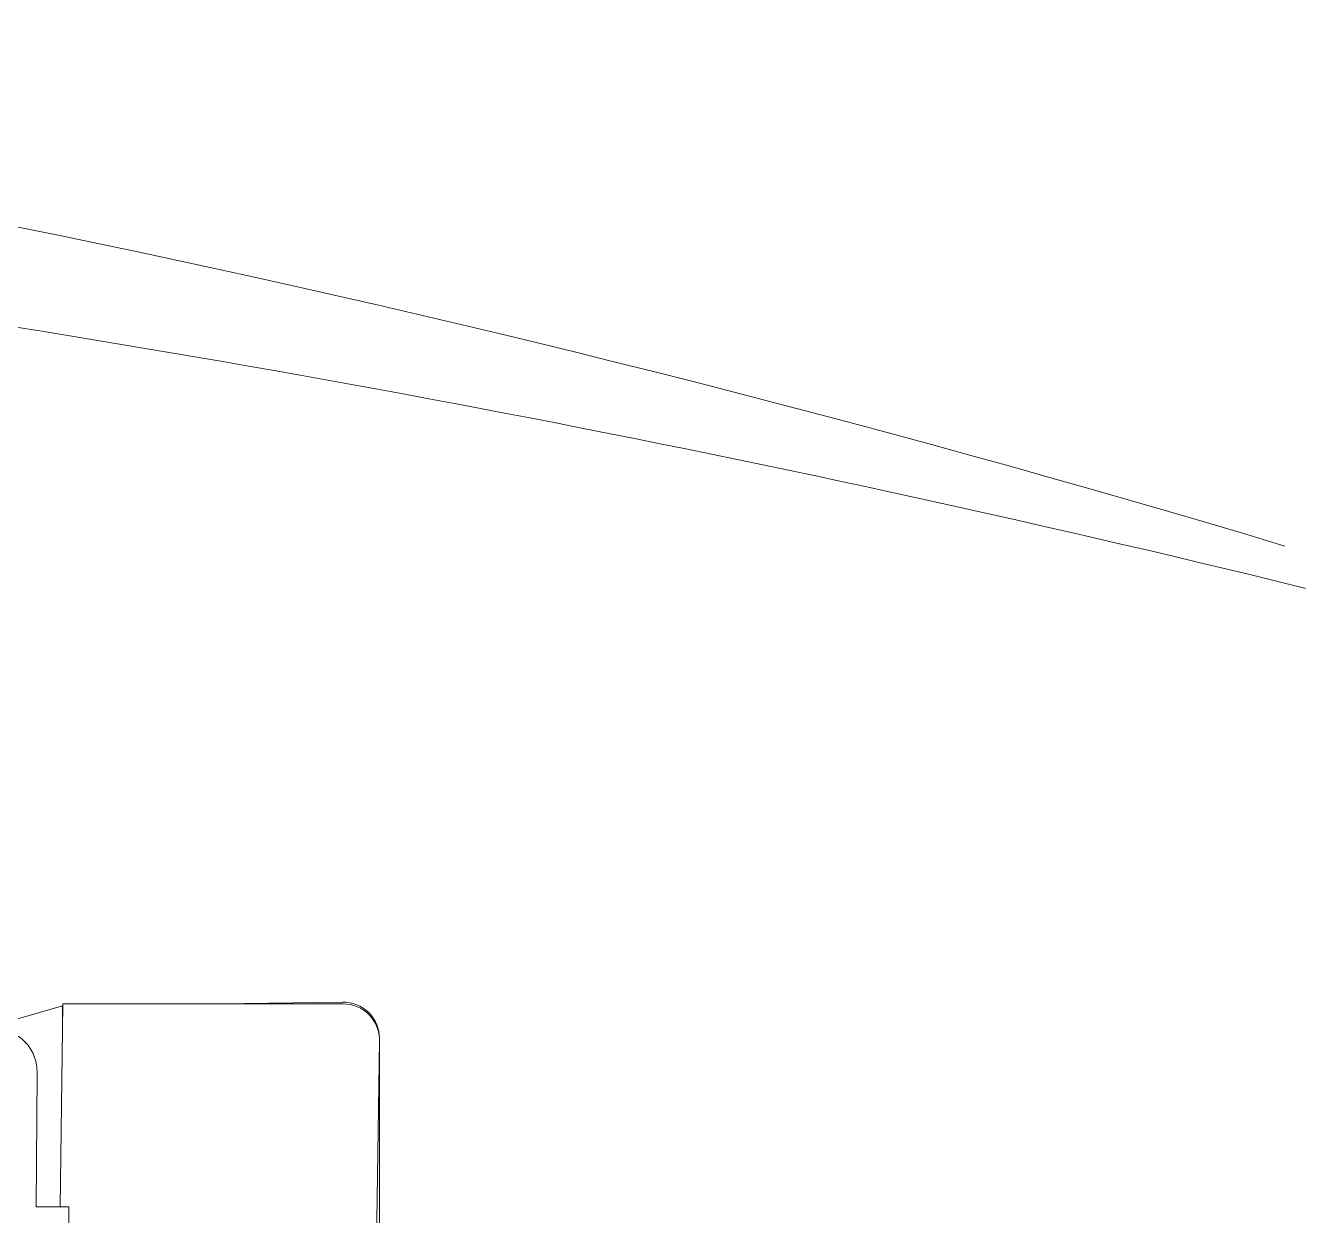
# Model space of a CAD drawing. Header units: millimetres. Extents: x 72 to 2370, y -203 to 794.
# Drawn here: x 1874.6989 to 1874.8228, y 289.6369 to 289.7528 of the extents above; entities that cross this region are included whole.
import ezdxf

# ---------------------------------------------------------------- set-up
doc = ezdxf.new("R2010")
doc.units = ezdxf.units.MM
doc.layers.add('mobiliario', color=252, linetype='Continuous', lineweight=9)

# ---------------------------------------------------------------- blocks, each defined once
blk = doc.blocks.new('SE2')
at = {"layer": 'mobiliario'}
for p, q in [((125.2446907471921, 345.6395711531097), (125.2718823508086, 345.6395711531097)), ((125.2947371616606, 345.6395711531097), (126.333180547275, 345.6395711531097)), ((130.0712293895249, 345.5713355498545), (125.2947371616606, 345.6395711531097)), ((126.333180547275, 345.6395711531097), (128.933180547275, 345.6395711531097)), ((128.933180547275, 345.6395711531097), (130.0216703473578, 345.6395711531097)), ((124.4833097562343, 342.1305265259558), (124.4447723673525, 344.8281437476835)), ((124.4833097562343, 344.8396527732701), (124.4833097562343, 338.6773580736037)), ((124.4833097562343, 338.6773580736037), (128.9494305472752, 338.6135563480174)), ((124.5327961672141, 338.6664777573693), (124.5326508037266, 338.6766532014967)), ((124.7229066393059, 338.6664777573693), (124.5327961672141, 338.6664777573693)), ((124.5327961672141, 338.6664777573693), (124.533180547275, 338.6395711531097)), ((124.533180547275, 338.6395711531097), (124.5406629092911, 338.6137229934176)), ((125.0999645980794, 336.6815898866943), (124.5406629092911, 338.6137229934176)), ((124.7336027454615, 338.6664777573693), (124.7229066393059, 338.6664777573693)), ((124.7336027454615, 338.6664777573693), (125.2449318926468, 338.6664777573693)), ((128.9494305472752, 338.8070658669307), (133.0494305472752, 338.8070658669307)), ((128.9494305472752, 338.8070658669307), (128.9494305472752, 338.0893184133187)), ((126.0144076734257, 338.1080262007742), (128.9494305472752, 338.0893184133187))]:
    blk.add_line(p, q, dxfattribs=at)
for centre, radius, start, end in [((455.9371107061222, 282.2468913631313), 350.7510704624746, 163.9462657584866, 175.9971853470821), ((414.4383088392697, 275.1607585681447), 313.354546070946, 163.2333854667991, 173.74638482538), ((125.2446907471921, 344.8395711531098), 0.8000000000000008, 90, 180.8184554616923), ((125.2833097562343, 344.8396527732701), 0.8000000000000067, 89.18154453831275, 180), ((124.732775762174, 338.6693346087258), 0.1999999999999998, 180.818455461672, 196.1443387802758)]:
    blk.add_arc(centre, radius, start, end, dxfattribs=at)
blk.add_open_spline([(125.0979569340196, 337.3217754393883), (125.0974127208534, 337.373969315761), (125.102545808978, 337.4254002693528), (125.1242255951891, 337.5267284014992), (125.1410458319198, 337.5771687494748), (125.1857697359624, 337.6733740375943), (125.2134348492478, 337.7190127699011), (125.2794280989724, 337.8053360672236), (125.3181349187157, 337.846187963869), (125.4030243936198, 337.9191026324261), (125.4495095360167, 337.9516832066895), (125.55075926539, 338.0089002456199), (125.6045092918556, 338.0328803866215), (125.7159184730047, 338.0710671330236), (125.7744260509384, 338.0855193735333), (125.8934735783473, 338.104256929328), (125.9536327702688, 338.1085841333724), (126.0144076734257, 338.1080262007742)], degree=3, knots=[0, 0, 0, 0, 0.125, 0.125, 0.25, 0.25, 0.375, 0.375, 0.5, 0.5, 0.625, 0.625, 0.75, 0.75, 0.875, 0.875, 1, 1, 1, 1], dxfattribs=at)

msp = doc.modelspace()

# ---------------------------------------------------------------- block references
at = {"xscale": 0.0044247438065974, "yscale": 0.0044247438065974, "zscale": 0.0044247438065974, "rotation": 270}
msp.add_blockref('SE2', (1873.20396371942, 290.2083661176887), dxfattribs=at)

doc.saveas('drawing.dxf')
